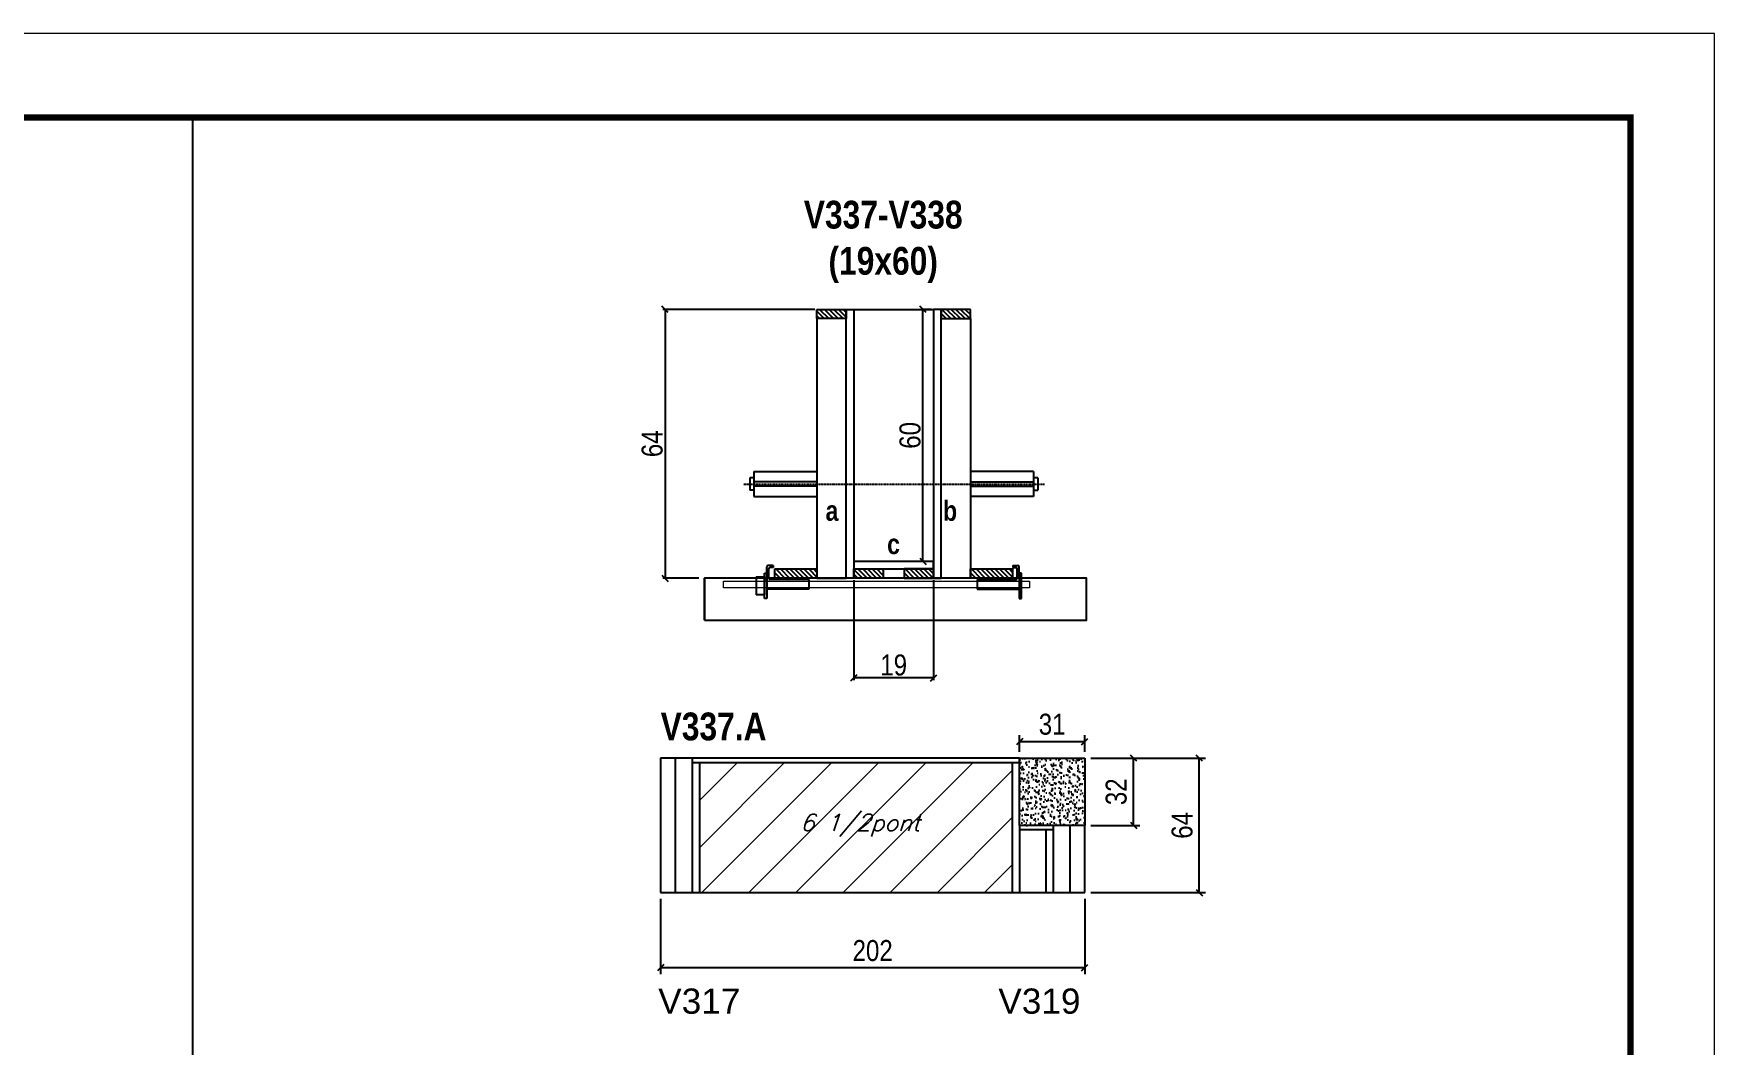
# Model space of a CAD drawing. Extents: x 2603 to 22413, y 1253 to 30260.
# Drawn here: x 13839 to 14639, y 24793 to 25275 of the extents above; entities that cross this region are included whole.
import ezdxf

# ---------------------------------------------------------------- set-up
doc = ezdxf.new("R2010")
doc.units = 0
doc.linetypes.add('DASHED', pattern=[0.75, 0.5, -0.25])
doc.linetypes.add('HIDDEN', pattern=[0.375, 0.25, -0.125])
for name, color, linetype in [('5', 5, 'Continuous'), ('barrote', 251, 'Continuous'), ('COTA', 241, 'Continuous'), ('detalhes', 4, 'Continuous'), ('NOMENCLATURA', 7, 'Continuous'), ('Painéis', 200, 'Continuous'), ('presilha', 1, 'Continuous'), ('SARR_2.2x10', 60, 'Continuous'), ('SARR_2.2x7', 40, 'Continuous'), ('SARR_3.5x7', 81, 'Continuous'), ('TENSOR', 3, 'Continuous'), ('texto', 7, 'Continuous')]:
    doc.layers.add(name, color=color, linetype=linetype)
for name, color, linetype, lineweight in [('CONCRETO', 251, 'Continuous', 25), ('Folhas', 255, 'Continuous', 9), ('Hachura', 251, 'Continuous', 9), ('SARRAFO DE PRESSAO', 251, 'DASHED', 9), ('SCO-___-LAJ', 2, 'Continuous', 0)]:
    doc.layers.add(name, color=color, linetype=linetype, lineweight=lineweight)
doc.styles.add('COTA TECNICA', font='techl___.ttf', dxfattribs={"height": 10})
doc.styles.add('COTA TECNICA 2X', font='techl___.ttf', dxfattribs={"height": 10})
doc.styles.add('Romans', font='romans.shx')
doc.styles.get("Standard").update_dxf_attribs({"font": 'arial.ttf'})
doc.styles.add('TECNICA', font='techb___.ttf', dxfattribs={"height": 10})
doc.dimstyles.new('PAINEL', dxfattribs={"dimtxt": 10, "dimasz": 3, "dimexe": 3, "dimexo": 3, "dimgap": 3, "dimtad": 1, "dimdec": 1, "dimzin": 12, "dimdsep": 46, "dimtxsty": 'COTA TECNICA', "dimblk1": 'OBLIQUE', "dimblk2": 'OBLIQUE', "dimsah": 1, "dimcen": 0.9, "dimclrd": 4, "dimclre": 4, "dimclrt": 240, "dimadec": 1, "dimazin": 3, "dimtfac": 1, "dimtdec": 1, "dimtmove": 0, "dimatfit": 3, "dimfxl": 1, "dimtolj": 1, "dimtzin": 12, "dimarcsym": 0})
doc.dimstyles.new('SECAO', dxfattribs={"dimscale": 0.333333, "dimtxt": 5, "dimasz": 9, "dimexe": 3, "dimexo": 3, "dimgap": 3, "dimtad": 1, "dimdec": 1, "dimlfac": 0.5, "dimzin": 12, "dimdsep": 46, "dimtxsty": 'COTA TECNICA 2X', "dimblk1": 'OBLIQUE', "dimblk2": 'OBLIQUE', "dimsah": 1, "dimcen": 0.9, "dimclrd": 4, "dimclre": 4, "dimclrt": 240, "dimadec": 1, "dimazin": 3, "dimtfac": 1, "dimtdec": 1, "dimtmove": 0, "dimatfit": 3, "dimfxl": 1, "dimtolj": 1, "dimtzin": 12, "dimarcsym": 0})
pattern_1 = [(135, (47464.9691, -98496.5574), (-1.122532015, -1.122532015), [])]

# ---------------------------------------------------------------- blocks, each defined once
blk = doc.blocks.new('9999999999')
at = {"layer": 'Folhas'}
blk.add_lwpolyline([(98138.98, 34190.21), (99623.98, 34190.21), (99623.98, 35240.21), (98138.98, 35240.21)], close=True, dxfattribs=at)
at = {"layer": 'Folhas', "color": 30, "const_width": 3}
blk.add_lwpolyline([(98213.98, 34230.21), (99583.98, 34230.21), (99583.98, 35200.21), (98213.98, 35200.21)], close=True, dxfattribs=at)
blk = doc.blocks.new('_Oblique')
at = {"color": 0, "linetype": 'ByBlock', "lineweight": -2}
blk.add_line((-0.5, -0.5), (0.5, 0.5), dxfattribs=at)
blk = doc.blocks.new('*D97')
at = {"layer": 'COTA', "color": 4, "lineweight": -2, "transparency": 16777216}
for p, q in [((14229.43, 25014.61), (14229.43, 24967.14)), ((14267.43, 25014.61), (14267.43, 24967.14)), ((14267.43, 24968.14), (14229.43, 24968.14))]:
    blk.add_line(p, q, dxfattribs=at)
at = {"layer": 'Defpoints', "color": 0, "transparency": 16777216}
for p in [(14229.43, 25015.61), (14267.43, 25015.61), (14229.43, 24968.14)]:
    blk.add_point(p, dxfattribs=at)
at = {"layer": 'COTA', "color": 4, "lineweight": -2, "transparency": 16777216, "xscale": 3, "yscale": 3, "zscale": 3, "rotation": 180}
blk.add_blockref('_Oblique', (14229.43, 24968.14), dxfattribs=at)
at = {"layer": 'COTA', "color": 4, "lineweight": -2, "transparency": 16777216, "xscale": 3, "yscale": 3, "zscale": 3}
blk.add_blockref('_Oblique', (14267.43, 24968.14), dxfattribs=at)
at = {"layer": 'COTA', "color": 240, "transparency": 16777216, "insert": (14248.43, 24974.23), "char_height": 10, "attachment_point": 5, "style": 'COTA TECNICA 2X'}
blk.add_mtext('\\A1;19', dxfattribs=at)
blk = doc.blocks.new('PRESILHA METÁLICA 1')
at = {"layer": 'presilha'}
for p, q in [((0, 13), (6, 13)), ((0, 13), (0, 0)), ((6, 15.5), (7.5, 15.5)), ((6, -2.5), (6, 15.5)), ((6, 13), (6, 0)), ((7.5, 10.6), (7.5, 19.9)), ((7.5, 15.5), (7.5, -2.5)), ((12, 21), (8.6, 21)), ((9, 11.6), (9, 18.9)), ((12, 19.5), (9.6, 19.5)), ((12, 21), (12, 19.5)), ((6, 0), (0, 0)), ((37.5, 4.1), (7.5, 4.1)), ((37.5, 11), (9.6, 11)), ((37.5, 11), (37.5, 4.1)), ((7.5, -2.5), (6, -2.5))]:
    blk.add_line(p, q, dxfattribs=at)
for centre, radius, start, end in [((8.6, 19.9), 1.14, 90, 180), ((9.6, 18.9), 0.57, 90, 180), ((9.6, 11.6), 0.57, 180, 270)]:
    blk.add_arc(centre, radius, start, end, dxfattribs=at)
blk = doc.blocks.new('PRESILHA METÁLICA 2')
at = {"layer": 'presilha'}
for p, q in [((-30.8, 13.5), (-30.8, 6.6)), ((-30.8, 13.5), (-2.8, 13.5)), ((-5.2, 23.5), (-5.2, 22)), ((-5.2, 23.5), (-1.9, 23.5)), ((-5.2, 22), (-2.8, 22)), ((-2.2, 14.1), (-2.2, 21.4)), ((0.8, 18), (-0.8, 18)), ((-0.8, 18), (-0.8, 0)), ((-0.8, 14.6), (-0.8, 22.4)), ((0.8, 0), (0.8, 18)), ((-30.8, 6.6), (-0.8, 6.6)), ((-0.8, 0), (0.8, 0))]:
    blk.add_line(p, q, dxfattribs=at)
for centre, radius, start, end in [((-2.8, 21.4), 0.57, 0, 90), ((-2.8, 14.1), 0.57, 270, 0), ((-1.9, 22.4), 1.14, 0, 90)]:
    blk.add_arc(centre, radius, start, end, dxfattribs=at)
blk = doc.blocks.new('*D98')
at = {"layer": 'COTA', "color": 4, "lineweight": -2, "transparency": 16777216}
for p, q in [((14210.83, 25143.61), (14138.51, 25143.61)), ((14139.51, 25143.61), (14139.51, 25015.61)), ((14155.62, 25015.61), (14138.51, 25015.61))]:
    blk.add_line(p, q, dxfattribs=at)
at = {"layer": 'Defpoints', "color": 0, "transparency": 16777216}
for p in [(14211.83, 25143.61), (14139.51, 25015.61), (14156.62, 25015.61)]:
    blk.add_point(p, dxfattribs=at)
at = {"layer": 'COTA', "color": 4, "lineweight": -2, "transparency": 16777216, "xscale": 3, "yscale": 3, "zscale": 3}
for p, rotation in [((14139.51, 25143.61), 90), ((14139.51, 25015.61), 270)]:
    blk.add_blockref('_Oblique', p, dxfattribs=dict(at, rotation=rotation))
at = {"layer": 'COTA', "color": 240, "transparency": 16777216, "insert": (14133.41, 25079.61), "char_height": 10, "attachment_point": 5, "rotation": 90, "style": 'COTA TECNICA 2X'}
blk.add_mtext('\\A1;64', dxfattribs=at)
blk = doc.blocks.new('*D867')
at = {"layer": 'COTA', "color": 4, "lineweight": -2, "transparency": 16777216}
for p, q in [((14266.43, 25143.61), (14261.36, 25143.61)), ((14262.36, 25023.61), (14262.36, 25143.61)), ((14266.43, 25023.61), (14261.36, 25023.61))]:
    blk.add_line(p, q, dxfattribs=at)
at = {"layer": 'Defpoints', "color": 0, "transparency": 16777216}
for p in [(14262.36, 25143.61), (14267.43, 25143.61), (14267.43, 25023.61)]:
    blk.add_point(p, dxfattribs=at)
at = {"layer": 'COTA', "color": 4, "lineweight": -2, "transparency": 16777216, "xscale": 3, "yscale": 3, "zscale": 3}
for p, rotation in [((14262.36, 25143.61), 90), ((14262.36, 25023.61), 270)]:
    blk.add_blockref('_Oblique', p, dxfattribs=dict(at, rotation=rotation))
at = {"layer": 'COTA', "color": 240, "transparency": 16777216, "insert": (14256.25, 25083.61), "char_height": 10, "attachment_point": 5, "rotation": 90, "style": 'COTA TECNICA 2X'}
blk.add_mtext('\\A1;60', dxfattribs=at)
blk = doc.blocks.new('*D868')
at = {"layer": 'COTA', "color": 4, "linetype": 'ByBlock', "lineweight": -2, "transparency": 16777216}
for p, q in [((14137.41, 24862.94), (14137.41, 24827.17)), ((14339.41, 24862.94), (14339.41, 24827.17)), ((14339.41, 24830.17), (14137.41, 24830.17))]:
    blk.add_line(p, q, dxfattribs=at)
at = {"layer": 'Defpoints', "color": 0, "linetype": 'ByBlock', "transparency": 16777216}
for p in [(14137.41, 24865.94), (14339.41, 24865.94), (14137.41, 24830.17)]:
    blk.add_point(p, dxfattribs=at)
at = {"layer": 'COTA', "color": 4, "linetype": 'ByBlock', "lineweight": -2, "transparency": 16777216, "xscale": 3, "yscale": 3, "zscale": 3, "rotation": 180}
blk.add_blockref('_Oblique', (14137.41, 24830.17), dxfattribs=at)
at = {"layer": 'COTA', "color": 4, "linetype": 'ByBlock', "lineweight": -2, "transparency": 16777216, "xscale": 3, "yscale": 3, "zscale": 3}
blk.add_blockref('_Oblique', (14339.41, 24830.17), dxfattribs=at)
at = {"layer": 'COTA', "color": 240, "linetype": 'ByBlock', "transparency": 16777216, "insert": (14238.41, 24838.27), "char_height": 10, "attachment_point": 5, "style": 'COTA TECNICA'}
blk.add_mtext('\\A1;202', dxfattribs=at)
blk = doc.blocks.new('*D869')
at = {"layer": 'COTA', "color": 4, "linetype": 'ByBlock', "lineweight": -2, "transparency": 16777216}
for p, q in [((14342.41, 24929.94), (14396.96, 24929.94)), ((14393.96, 24865.94), (14393.96, 24929.94)), ((14342.41, 24865.94), (14396.96, 24865.94))]:
    blk.add_line(p, q, dxfattribs=at)
at = {"layer": 'Defpoints', "color": 0, "linetype": 'ByBlock', "transparency": 16777216}
for p in [(14339.41, 24929.94), (14393.96, 24929.94), (14339.41, 24865.94)]:
    blk.add_point(p, dxfattribs=at)
at = {"layer": 'COTA', "color": 4, "linetype": 'ByBlock', "lineweight": -2, "transparency": 16777216, "xscale": 3, "yscale": 3, "zscale": 3}
for p, rotation in [((14393.96, 24929.94), 90), ((14393.96, 24865.94), 270)]:
    blk.add_blockref('_Oblique', p, dxfattribs=dict(at, rotation=rotation))
at = {"layer": 'COTA', "color": 240, "linetype": 'ByBlock', "transparency": 16777216, "insert": (14385.86, 24897.94), "char_height": 10, "attachment_point": 5, "rotation": 90, "style": 'COTA TECNICA'}
blk.add_mtext('\\A1;64', dxfattribs=at)
blk = doc.blocks.new('*D870')
at = {"layer": 'COTA', "color": 4, "linetype": 'ByBlock', "lineweight": -2, "transparency": 16777216}
for p, q in [((14308.41, 24932.94), (14308.41, 24940.81)), ((14339.41, 24932.94), (14339.41, 24940.81)), ((14308.41, 24937.81), (14339.41, 24937.81))]:
    blk.add_line(p, q, dxfattribs=at)
at = {"layer": 'Defpoints', "color": 0, "linetype": 'ByBlock', "transparency": 16777216}
for p in [(14339.41, 24937.81), (14308.41, 24929.94), (14339.41, 24929.94)]:
    blk.add_point(p, dxfattribs=at)
at = {"layer": 'COTA', "color": 4, "linetype": 'ByBlock', "lineweight": -2, "transparency": 16777216, "xscale": 3, "yscale": 3, "zscale": 3, "rotation": 180}
blk.add_blockref('_Oblique', (14308.41, 24937.81), dxfattribs=at)
at = {"layer": 'COTA', "color": 4, "linetype": 'ByBlock', "lineweight": -2, "transparency": 16777216, "xscale": 3, "yscale": 3, "zscale": 3}
blk.add_blockref('_Oblique', (14339.41, 24937.81), dxfattribs=at)
at = {"layer": 'COTA', "color": 240, "linetype": 'ByBlock', "transparency": 16777216, "insert": (14323.91, 24946.03), "char_height": 10, "attachment_point": 5, "style": 'COTA TECNICA'}
blk.add_mtext('\\A1;31', dxfattribs=at)
blk = doc.blocks.new('*D871')
at = {"layer": 'COTA', "color": 4, "linetype": 'ByBlock', "lineweight": -2, "transparency": 16777216}
for p, q in [((14342.41, 24929.94), (14365.68, 24929.94)), ((14362.68, 24897.94), (14362.68, 24929.94)), ((14342.41, 24897.94), (14365.68, 24897.94))]:
    blk.add_line(p, q, dxfattribs=at)
at = {"layer": 'Defpoints', "color": 0, "linetype": 'ByBlock', "transparency": 16777216}
for p in [(14339.41, 24929.94), (14362.68, 24929.94), (14339.41, 24897.94)]:
    blk.add_point(p, dxfattribs=at)
at = {"layer": 'COTA', "color": 4, "linetype": 'ByBlock', "lineweight": -2, "transparency": 16777216, "xscale": 3, "yscale": 3, "zscale": 3}
for p, rotation in [((14362.68, 24929.94), 90), ((14362.68, 24897.94), 270)]:
    blk.add_blockref('_Oblique', p, dxfattribs=dict(at, rotation=rotation))
at = {"layer": 'COTA', "color": 240, "linetype": 'ByBlock', "transparency": 16777216, "insert": (14354.46, 24913.94), "char_height": 10, "attachment_point": 5, "rotation": 90, "style": 'COTA TECNICA'}
blk.add_mtext('\\A1;32', dxfattribs=at)

msp = doc.modelspace()

# ---------------------------------------------------------------- hatches: boundary and pattern name
at = {"layer": 'COTA', "linetype": 'ByBlock'}
h = msp.add_hatch(dxfattribs=at)
h.set_pattern_fill('AR-CONC', color=256, scale=0.03)
h.set_pattern_definition([(50, (-115871.582, -5296.6343), (5.46554007, -0.47817257), [0.5715, -6.2865]), (355, (-115871.582, -5296.634), (-1.05730264, 5.73170536), [0.4572, -5.02921753]), (100.4514447, (-115871.1266, -5296.674), (4.40823741, 5.25353256), [0.48570026, -5.34270734]), (46.1842, (-115871.582, -5295.11), (8.13237123, -1.26126984), [0.85725, -9.42975]), (96.6355576, (-115870.904, -5295.215), (7.122124, 7.42278374), [0.7285507, -8.01406824]), (351.184151, (-115871.582, -5295.11), (7.122124, 7.42278374), [0.685799, -7.54379196]), (21, (-115870.82, -5295.4913), (4.54843174, -3.06795595), [0.5715, -6.2865]), (326, (-115870.82, -5295.491), (1.85406085, 5.52563898), [0.4572, -5.0292]), (71.451445, (-115870.441, -5295.747), (6.40249258, 2.45768307), [0.48570026, -5.34269813]), (37.5, (-115871.582, -5296.6343), (0.092658098, 2.536651166), [0, -4.96824, 0, -5.1054, 0, -5.04825]), (7.5, (-115871.582, -5296.6343), (2.004589875, 3.005417245), [0, -2.91084, 0, -4.85394, 0, -1.92405]), (327.5, (-115873.2813, -5296.6343), (4.067717855, -0.17186232), [0, -1.905, 0, -5.9436, 0, -7.8867]), (317.5, (-115874.0433, -5296.6343), (4.44387544, 0.76279473), [0, -2.4765, 0, -3.94716, 0, -5.6007])])
h.paths.add_polyline_path([(14308.41, 24929.94), (14308.41, 24897.94), (14339.41, 24897.94), (14339.41, 24929.94)])
at = {"layer": 'Hachura', "linetype": 'ByBlock'}
h = msp.add_hatch(dxfattribs=at)
h.set_pattern_fill('ANSI31', color=256, scale=5)
h.paths.add_polyline_path([(14304.91, 24927.74), (14155.91, 24927.74), (14155.91, 24865.94), (14304.91, 24865.94)])
at = {"layer": 'SARR_2.2x10'}
h = msp.add_hatch(dxfattribs=at)
h.set_pattern_fill('ANSI31', color=256, scale=0.5, angle=90)
h.set_pattern_definition([(135, (47385.3691, -98496.5574), (-1.122532015, -1.122532015), [])])
h.paths.add_polyline_path([(14191.83, 25020.01), (14191.83, 25015.61), (14211.83, 25015.61), (14211.83, 25020.01)])
h = msp.add_hatch(dxfattribs=at)
h.set_pattern_fill('ANSI31', color=256, scale=0.5, angle=90)
h.set_pattern_definition([(135, (47478.5691, -98496.5574), (-1.122532015, -1.122532015), [])])
h.paths.add_polyline_path([(14285.03, 25020.01), (14285.03, 25015.61), (14305.03, 25015.61), (14305.03, 25020.01)])
at = {"layer": 'SARR_2.2x7'}
h = msp.add_hatch(dxfattribs=at)
h.set_pattern_fill('ANSI31', color=256, scale=0.5, angle=90)
h.set_pattern_definition([(135, (47379.3691, -98372.9574), (-1.122532015, -1.122532015), [])])
h.paths.add_polyline_path([(14225.83, 25143.61), (14225.83, 25139.21), (14211.83, 25139.21), (14211.83, 25143.61)])
h = msp.add_hatch(dxfattribs=at)
h.set_pattern_fill('ANSI31', color=256, scale=0.5, angle=90)
h.set_pattern_definition([(135, (47399.3691, -98372.9574), (-1.122532015, -1.122532015), [])])
h.paths.add_polyline_path([(14271.03, 25143.61), (14271.03, 25139.21), (14285.03, 25139.21), (14285.03, 25143.61)])
h = msp.add_hatch(dxfattribs=at)
h.set_pattern_fill('ANSI31', color=256, scale=0.5, angle=90)
h.set_pattern_definition(pattern_1)
h.paths.add_polyline_path([(14243.43, 25015.61), (14243.43, 25020.01), (14229.43, 25020.01), (14229.43, 25015.61)])
h = msp.add_hatch(dxfattribs=at)
h.set_pattern_fill('ANSI31', color=256, scale=0.5, angle=90)
h.set_pattern_definition(pattern_1)
h.paths.add_polyline_path([(14253.43, 25020.01), (14253.43, 25015.61), (14267.43, 25015.61), (14267.43, 25020.01)])

# ---------------------------------------------------------------- linework, layer by layer
at = {"ltscale": 3}
for p, q in [((14179.83, 25063.46), (14179.83, 25057.46)), ((14181.83, 25063.46), (14179.83, 25063.46)), ((14181.83, 25066.46), (14181.83, 25054.46)), ((14181.83, 25066.46), (14211.83, 25066.46)), ((14211.83, 25061.46), (14181.83, 25061.46)), ((14315.03, 25066.46), (14285.03, 25066.46)), ((14285.03, 25061.46), (14315.03, 25061.46)), ((14315.03, 25066.46), (14315.03, 25054.46)), ((14317.03, 25063.46), (14315.03, 25063.46)), ((14317.03, 25063.46), (14317.03, 25057.46)), ((14181.83, 25057.46), (14179.83, 25057.46)), ((14211.83, 25059.46), (14181.83, 25059.46)), ((14181.83, 25054.46), (14211.83, 25054.46)), ((14285.03, 25059.46), (14315.03, 25059.46)), ((14315.03, 25054.46), (14285.03, 25054.46)), ((14315.03, 25057.46), (14317.03, 25057.46))]:
    msp.add_line(p, q, dxfattribs=at)
at = {"layer": 'barrote'}
msp.add_lwpolyline([(14158.38, 24995.61), (14340.29, 24995.61), (14340.29, 25015.61), (14158.38, 25015.61)], close=True, dxfattribs=at)
at = {"layer": 'CONCRETO', "linetype": 'Continuous'}
msp.add_line((14229.43, 25143.61), (14267.43, 25143.61), dxfattribs=at)
at = {"layer": 'COTA', "linetype": 'ByBlock'}
for p, q in [((13914.38, 25234.87), (13914.38, 24464.12)), ((14308.41, 24929.94), (14339.41, 24929.94)), ((14339.41, 24929.94), (14339.41, 24897.94)), ((14308.41, 24897.94), (14308.41, 24865.94))]:
    msp.add_line(p, q, dxfattribs=at)
at = {"layer": 'detalhes', "color": 250}
msp.add_line((14158.38, 24995.61), (14158.38, 25015.61), dxfattribs=at)
at = {"layer": 'Painéis', "linetype": 'Continuous'}
for p, q in [((14308.41, 24929.94), (14137.41, 24929.94)), ((14137.41, 24929.94), (14137.41, 24865.94)), ((14308.41, 24897.94), (14308.41, 24929.94)), ((14339.41, 24897.94), (14308.41, 24897.94)), ((14339.41, 24865.94), (14339.41, 24897.94)), ((14137.41, 24865.94), (14339.41, 24865.94))]:
    msp.add_line(p, q, dxfattribs=at)
for points in [[(14225.83, 25015.61), (14225.83, 25143.61), (14229.43, 25143.61), (14229.43, 25015.61)], [(14271.03, 25015.61), (14271.03, 25143.61), (14267.43, 25143.61), (14267.43, 25015.61)], [(14267.43, 25023.61), (14229.43, 25023.61), (14229.43, 25020.01), (14267.43, 25020.01)]]:
    msp.add_lwpolyline(points, close=True, dxfattribs=at)
at = {"layer": 'SARR_2.2x10'}
for points in [[(14191.83, 25020.01), (14211.83, 25020.01), (14211.83, 25015.61), (14191.83, 25015.61)], [(14285.03, 25020.01), (14305.03, 25020.01), (14305.03, 25015.61), (14285.03, 25015.61)]]:
    msp.add_lwpolyline(points, close=True, dxfattribs=at)
at = {"layer": 'SARR_2.2x7', "linetype": 'Continuous'}
for p, q in [((14144.41, 24929.94), (14144.41, 24865.94)), ((14308.41, 24927.74), (14152.41, 24927.74)), ((14324.41, 24895.74), (14308.41, 24895.74)), ((14332.41, 24897.94), (14332.41, 24865.94))]:
    msp.add_line(p, q, dxfattribs=at)
at = {"layer": 'SARR_2.2x7', "elevation": 0}
for points in [[(14211.83, 25143.61), (14225.83, 25143.61), (14225.83, 25139.21), (14211.83, 25139.21)], [(14285.03, 25143.61), (14271.03, 25143.61), (14271.03, 25139.21), (14285.03, 25139.21)]]:
    msp.add_lwpolyline(points, close=True, dxfattribs=at)
at = {"layer": 'SARR_2.2x7'}
for points in [[(14229.43, 25020.01), (14243.43, 25020.01), (14243.43, 25015.61), (14229.43, 25015.61)], [(14267.43, 25020.01), (14253.43, 25020.01), (14253.43, 25015.61), (14267.43, 25015.61)]]:
    msp.add_lwpolyline(points, close=True, dxfattribs=at)
at = {"layer": 'SARR_3.5x7'}
for p, q in [((14152.41, 24929.94), (14152.41, 24865.94)), ((14155.91, 24927.74), (14155.91, 24865.94)), ((14304.91, 24927.74), (14304.91, 24865.94)), ((14320.91, 24895.74), (14320.91, 24865.94)), ((14324.41, 24897.94), (14324.41, 24865.94))]:
    msp.add_line(p, q, dxfattribs=at)
for points in [[(14225.83, 25139.21), (14211.83, 25139.21), (14211.83, 25015.61), (14225.83, 25015.61)], [(14271.03, 25139.21), (14285.03, 25139.21), (14285.03, 25015.61), (14271.03, 25015.61)]]:
    msp.add_lwpolyline(points, close=True, dxfattribs=at)
at = {"layer": 'SCO-___-LAJ', "color": 1}
msp.add_lwpolyline([(14167.38, 25014.28), (14313.14, 25014.28), (14313.14, 25011.08), (14167.38, 25011.08)], close=True, dxfattribs=at)
at = {"layer": 'TENSOR', "linetype": 'HIDDEN', "ltscale": 0.5}
msp.add_line((14176.83, 25060.46), (14320.33, 25060.46), dxfattribs=at)

# ---------------------------------------------------------------- block references
at = {"layer": 'presilha', "xscale": 0.6666666666666666, "yscale": 0.6666666666666666, "zscale": 0.6666666666666666}
for name, p in [('PRESILHA METÁLICA 1', (14182.96, 25007.65)), ('PRESILHA METÁLICA 2', (14308.71, 25005.98))]:
    msp.add_blockref(name, p, dxfattribs=at)
at = {"layer": 'SARRAFO DE PRESSAO', "color": 6, "linetype": 'ByBlock'}
msp.add_blockref('9999999999', (-84984.6, -9965.33), dxfattribs=at)

# ---------------------------------------------------------------- texts
at = {"layer": '5', "linetype": 'Continuous'}
for s, p in [('V317', (14136.25, 24808.27)), ('V319', (14298.27, 24808.27))]:
    msp.add_text(s, height=12, rotation=0.00004, dxfattribs=at).set_placement(p)
at = {"layer": 'detalhes', "style": 'TECNICA'}
for s, p in [('b', (14271.93, 25042.94)), ('a', (14215.96, 25042.95)), ('c', (14245.3, 25027.08))]:
    msp.add_text(s, height=9.6, dxfattribs=at).set_placement(p)
at = {"layer": 'NOMENCLATURA', "style": 'TECNICA'}
msp.add_text('V337.A', height=13.2, dxfattribs=at).set_placement((14137.41, 24938.46))
at = {"layer": 'NOMENCLATURA', "insert": (14243.43, 25195.31), "char_height": 13.2, "attachment_point": 2, "style": 'TECNICA'}
msp.add_mtext_dynamic_manual_height_columns('V337-V338\\P(19x60)', width=300.2766, gutter_width=1, heights=[0], dxfattribs=at)
at = {"layer": 'texto', "color": 2, "insert": (14232.41, 24897.94), "char_height": 8, "attachment_point": 5, "style": 'Romans'}
msp.add_mtext('{\\Q19;\\C256;6 1/2pont}', dxfattribs=at)

# ---------------------------------------------------------------- dimensions: what is measured, and where the dimension line sits
at = {"layer": 'COTA'}
for base, p1, p2, picture, middle in [((14139.51, 25015.61, 0), (14211.83, 25143.61), (14156.62, 25015.61, 0), '*D98', (14133.41, 25079.61, 0)), ((14262.36, 25143.61), (14267.43, 25023.61), (14267.43, 25143.61), '*D867', (14256.25, 25083.61))]:
    dim = msp.add_linear_dim(base=base, p1=p1, p2=p2, angle=90, dimstyle='SECAO', dxfattribs=at)
    dim.commit()
    dim.dimension.update_dxf_attribs({"geometry": picture, "text_midpoint": middle})
dim = msp.add_linear_dim(base=(14229.43, 24968.14), p1=(14267.43, 25015.61), p2=(14229.43, 25015.61), angle=180, dimstyle='SECAO', dxfattribs=at)
dim.commit()
dim.dimension.update_dxf_attribs({"geometry": '*D97', "text_midpoint": (14248.43, 24968.14), "dimtype": 160})
at = {"layer": 'COTA', "linetype": 'ByBlock'}
dim = msp.add_linear_dim(base=(14339.41, 24937.81), p1=(14308.41, 24929.94), p2=(14339.41, 24929.94), dimstyle='PAINEL', dxfattribs=at)
dim.commit()
dim.dimension.update_dxf_attribs({"geometry": '*D870', "text_midpoint": (14323.91, 24946.03)})
for base, p1, p2, angle, picture, middle in [((14393.96, 24929.94), (14339.41, 24865.94), (14339.41, 24929.94), 90, '*D869', (14385.86, 24897.94)), ((14362.68, 24929.94), (14339.41, 24897.94), (14339.41, 24929.94), 90, '*D871', (14354.46, 24913.94)), ((14137.41, 24830.17), (14339.41, 24865.94), (14137.41, 24865.94), 180, '*D868', (14238.41, 24838.27))]:
    dim = msp.add_linear_dim(base=base, p1=p1, p2=p2, angle=angle, dimstyle='PAINEL', dxfattribs=at)
    dim.commit()
    dim.dimension.update_dxf_attribs({"geometry": picture, "text_midpoint": middle})

doc.saveas('drawing.dxf')
